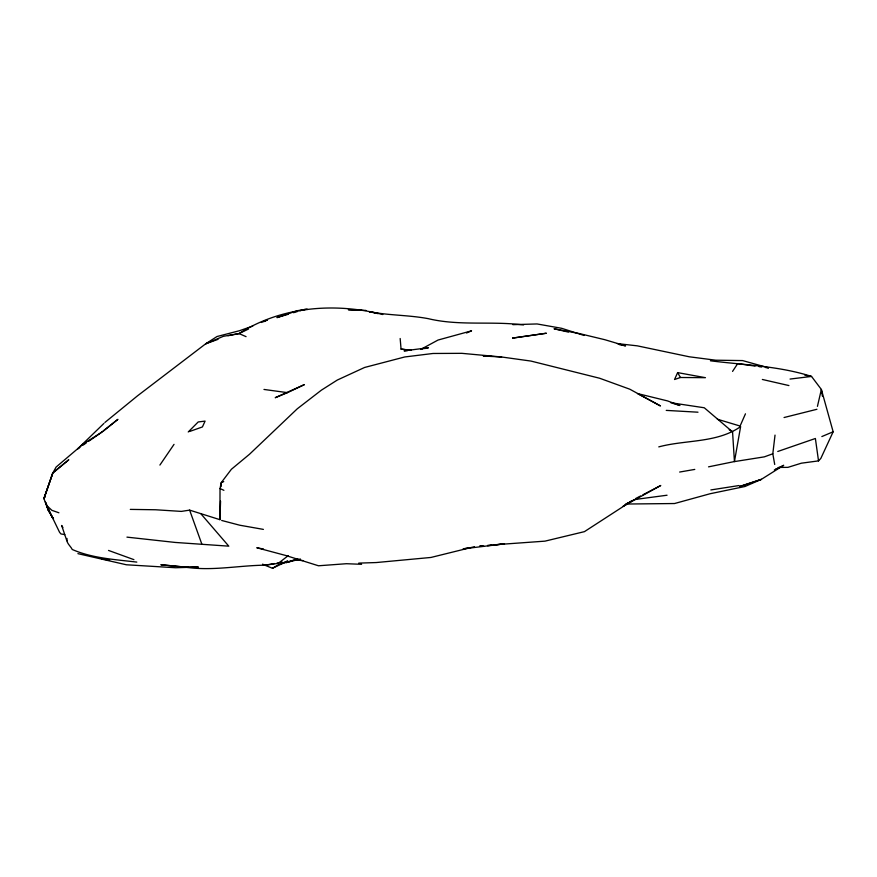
<?xml version="1.0" encoding="UTF-8"?>
<svg xmlns="http://www.w3.org/2000/svg" width="877" height="877" viewBox="0 0 877 877"><rect width="100%" height="100%" fill="white"/><g stroke="black" fill="none" stroke-linecap="round" stroke-linejoin="round"><path stroke-width="1.32" d="M130.311 509.394L155.58 509.767L181.331 511.401L189.629 510.129L219.908 519.666L220.028 488.522L221.223 482.657L231.385 469.283L249.55 454.209L297.303 408.77L321.399 390.155L337.272 380.059L364.602 367.463L404.757 356.961L433.019 353.475L461.85 353.332L501.622 356.994L530.98 361.072L599.616 378.239L629.829 389.213L660.458 405.941L637.48 393.554L667.518 400.91L679.927 405.492L670.817 402.729L704.275 407.772L732.558 431.879L734.444 461.598L764.36 456.851L772.812 453.782L775.027 435.102M219.908 519.666L220.565 501.162M221.081 486.625L221.223 482.657L223.723 481.605M136.812 562.102C115.205 559.515 92.217 558.276 72.243 549.484C70.555 545.889 65.874 542.918 67.003 538.456M734.444 461.598L740.626 426.595C716.926 443.236 685.737 439.629 658.78 446.886M817.43 406.369L821.365 389.465L811.521 376.43C778.908 365.917 744.211 365.062 710.425 360.798M52.565 473.613L43.927 498.629L48.575 510.809L53.497 518.888L51.765 516.663L45.79 502.707M53.661 472.078L68.79 459.756L52.752 473.152L43.927 498.629L52.752 473.152L56.073 467.101L83.183 444.058L100.559 432.975L117.902 419.349L103.629 430.903M745.461 413.812L740.078 426.036L717.364 419.206M677.625 372.615L674.556 379.489L680.442 377.494L705.448 377.68L677.625 372.615L680.442 377.494M822.385 396.174L821.365 389.465L833.15 431.78L820.839 458.397L818.526 460.885L801.381 463.188L787.908 467.364L778.535 467.43M732.558 371.399L737.678 363.626L755.042 366.082M159.899 465.073L174.03 444.365M43.85 498.202L45.429 496.612M188.237 431.977L198.202 421.958L205.086 421.103L202.412 426.946L189.52 431.517M103.946 423.394L77.604 448.936L79.774 447.434M104.933 422.429L137.536 395.812L205.667 343.817L217.025 336.516L239.476 330.717L252.773 326.08M632.536 500.471L584.433 531.648L544.99 541.142L494.069 544.814M288.27 555.623L278.217 563.374L265.15 565.183L274.413 563.549M83.019 445.176L86.275 442.929M88.445 441.427L102.543 431.648M774.336 469.962L783.687 465.292L761.28 479.401L744.957 486.505L710.107 493.74L674.545 503.53L625.564 504.034M631.155 501.151L623.119 506.259L660.765 485.496L642.951 494.76M218.033 339.333L205.667 343.817L223.339 336.319L239.048 333.578C281.199 306.402 335.003 302.335 382.821 314.536M262.793 564.371L272.473 568.274L279.325 564.262M635.825 498.454L640.583 495.987M775.674 469.283L779.247 467.485M227.932 335.748L239.048 333.578L248.531 329.018M263.955 321.596L267.507 319.886L261.368 322.473M272.473 568.274L287.722 561.006L280.519 563.801M287.503 392.655L304.385 384.619L275.225 397.709L287.503 392.655L263.977 389.443M466.52 332.997L471.552 330.837L438.062 340.035L420.697 349.43L424.556 348.246M821.848 436.56L833.15 431.78M627 503.53L630.695 502.028L626.912 503.53M777.767 451.48L815.38 438.489L818.526 460.885M297.763 559.033L280.465 563.988M297.621 559.022L286.165 562.628L300.383 558.989M288.423 314.207L276.913 317.606L297.402 310.677L306.972 309.274M293.532 312.694L297.369 311.554M299.934 310.798L305.043 309.285L307.695 309.428M816.904 409.285L784.06 417.529M474.49 546.678L430.958 557.454L376.2 562.552L358.715 563.122M424.578 348.586L428.447 347.741L404.067 350.844L407.673 350.57M708.539 466.849L733.95 461.653M469.447 547.654L463.133 548.87L504.505 543.828L487.656 545.68M277.066 563.089L282.35 562.157M679.653 472.045L694.781 469.414M710.852 489.947L739.048 485.54M633.457 499.693L667.057 495.22M790.056 379.061L811.521 376.43L804.9 375.268M479.708 546.185L482.317 545.933M487.535 545.439L491.46 545.066M479.752 546.272L483.709 545.976M198.191 567.046L175.652 567.748L126.398 564.777L77.921 553.65M512.87 324.654L537.064 323.953L561.653 328.305L584.104 335.474M197.994 567.013L185.814 567.211L160.853 564.755L188.127 567.353L185.814 567.211C212.234 571.179 238.423 565.49 264.81 565.183L262.552 564.273M302.916 560.589L295.406 559.997M361.587 564.306L346.448 563.714L318.483 565.775L285.694 555.47L256.797 547.752L263.484 549.013M365.95 310.425L348.333 309.691L356.194 310.019M358.836 310.14L361.467 310.25M491.23 356.391L483.315 356.007L501.622 356.994M666.246 410.392L697.993 412.201M201.173 514.119L228.787 546.163L175.159 542.435L126.946 537.13M523.602 324.939L520.938 324.665C490.09 321.114 458.781 325.981 428.239 318.658C408.671 314.964 388.632 315.512 369.118 311.631L377.987 313.626M617.222 343.598L637.305 345.845L689.278 356.786L715.753 360.206L742.589 360.579L768.438 367.792M400.164 338.511L401.063 349.079L411.291 350.307M401.063 349.079L410.293 350.307M101.984 559.022L109.68 560.085M759.043 366.641L761.718 367.014M765.72 367.584L768.395 367.956M64.755 534.575L60.995 533.961L59.581 532.317L46.558 505.404L51.875 510.326L58.902 512.782M263.385 529.39L239.75 525.213L221.684 520.467M619.305 344.617L625.564 345.878L604.867 339.717L579.28 333.545L554.023 328.776L568.351 332.076M762.354 379.467L788.916 385.562M108.529 550.427L133.907 559.647M239.048 333.578L246.064 336.647M220.028 488.522L223.909 490.331M729.226 429.73L732.558 431.879M46.558 505.404L48.575 510.809L53.157 518.307M62.903 527.581L61.664 525.476L66.827 540.78M45.308 501.776L48.575 510.809M189.629 510.129L201.874 544.233M772.812 453.782L774.709 464.47M761.28 479.401L739.695 486.505L761.28 479.401M546.196 333.26L512.585 338.094L546.196 333.26"/></g></svg>
